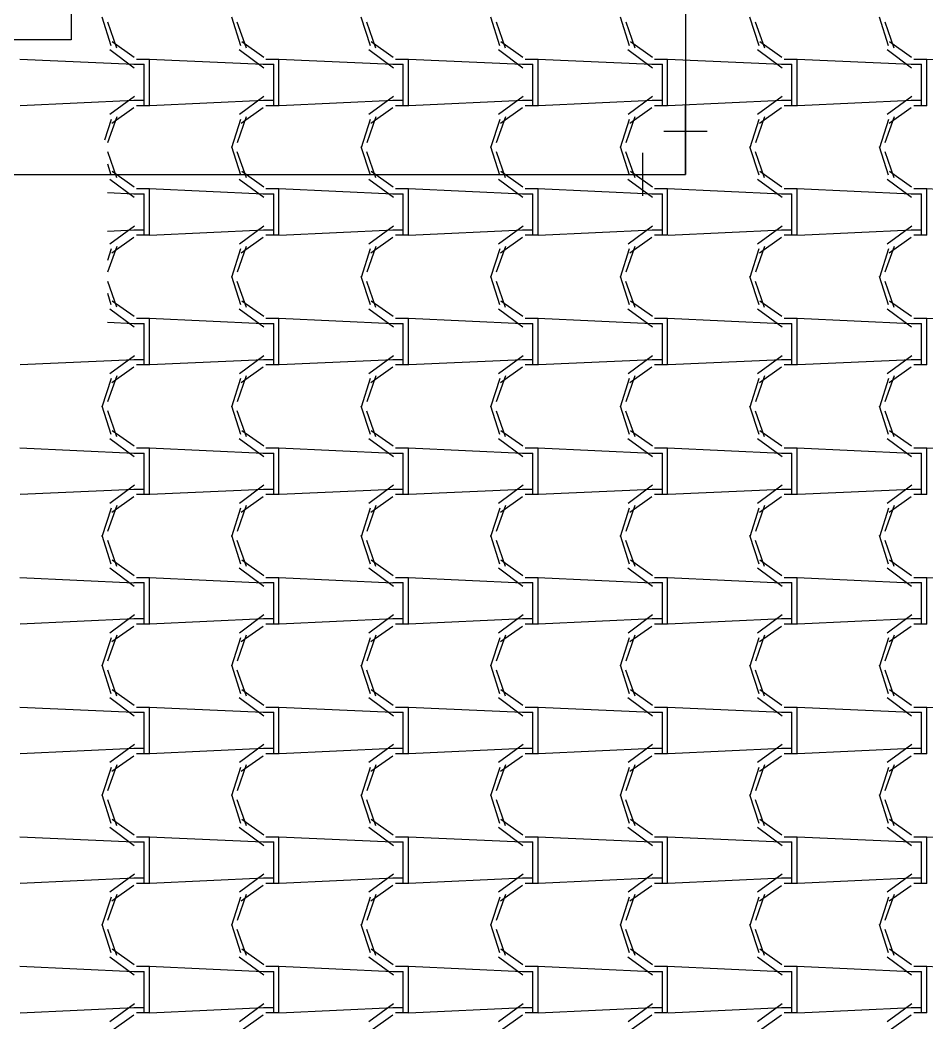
# Model space of a CAD drawing. Header units: millimetres. Extents: x -336 to -33, y -135 to 770.
# Drawn here: x -175.551 to -173.451, y 719.557 to 721.879 of the extents above; entities that cross this region are included whole.
import ezdxf

# ---------------------------------------------------------------- set-up
doc = ezdxf.new("R2010")
doc.units = ezdxf.units.MM
doc.header["$LTSCALE"] = 50
doc.header["$MEASUREMENT"] = 0
for name, color, linetype in [('-HIDRO', 8, 'CONTINUOUS'), ('AF', 5, 'CONTINUOUS'), ('CONEXOES', 3, 'CONTINUOUS')]:
    doc.layers.add(name, color=color, linetype=linetype)

msp = doc.modelspace()

# ---------------------------------------------------------------- linework, layer by layer
at = {"layer": '-HIDRO', "linetype": 'Continuous'}
for p, q in [((-175.3617, 721.8861), (-175.3407, 721.8201)), ((-175.3488, 721.8746), (-175.3278, 721.8146)), ((-175.0617, 721.8861), (-175.0407, 721.8201)), ((-175.0488, 721.8745), (-175.0278, 721.8145)), ((-174.7617, 721.8861), (-174.7407, 721.8201)), ((-174.7487, 721.8745), (-174.7277, 721.8145)), ((-174.4617, 721.8861), (-174.4407, 721.8201)), ((-174.4487, 721.8745), (-174.4277, 721.8145)), ((-174.1617, 721.8861), (-174.1407, 721.8201)), ((-174.1487, 721.8745), (-174.1277, 721.8145)), ((-173.8617, 721.8861), (-173.8407, 721.8201)), ((-173.8487, 721.8745), (-173.8277, 721.8145)), ((-173.5617, 721.8861), (-173.5407, 721.8201)), ((-173.5487, 721.8745), (-173.5277, 721.8145)), ((-175.3379, 721.829), (-175.2869, 721.793)), ((-175.0379, 721.829), (-174.9869, 721.793)), ((-174.7379, 721.829), (-174.6869, 721.793)), ((-174.4379, 721.829), (-174.3869, 721.793)), ((-174.1379, 721.829), (-174.0869, 721.793)), ((-173.8379, 721.829), (-173.7869, 721.793)), ((-173.5379, 721.829), (-173.4869, 721.793)), ((-175.3436, 721.8105), (-175.2866, 721.7685)), ((-175.0436, 721.8105), (-174.9866, 721.7685)), ((-174.7436, 721.8105), (-174.6866, 721.7685)), ((-174.4436, 721.8105), (-174.3866, 721.7685)), ((-174.1436, 721.8105), (-174.0866, 721.7685)), ((-173.8436, 721.8105), (-173.7866, 721.7685)), ((-173.5436, 721.8105), (-173.4866, 721.7685)), ((-175.2879, 721.7757), (-175.5519, 721.7877)), ((-175.2817, 721.7885), (-175.2517, 721.7885)), ((-174.9879, 721.7757), (-175.2519, 721.7877)), ((-175.2517, 721.6925), (-175.2517, 721.7885)), ((-174.9817, 721.7885), (-174.9517, 721.7885)), ((-174.6879, 721.7757), (-174.9519, 721.7877)), ((-174.9517, 721.6925), (-174.9517, 721.7885)), ((-174.6817, 721.7885), (-174.6517, 721.7885)), ((-174.3879, 721.7757), (-174.6519, 721.7877)), ((-174.6517, 721.6925), (-174.6517, 721.7885)), ((-174.3817, 721.7885), (-174.3517, 721.7885)), ((-174.0879, 721.7757), (-174.3519, 721.7877)), ((-174.3517, 721.6925), (-174.3517, 721.7885)), ((-174.0817, 721.7885), (-174.0517, 721.7885)), ((-173.7879, 721.7757), (-174.0519, 721.7877)), ((-174.0517, 721.6925), (-174.0517, 721.7885)), ((-173.7817, 721.7885), (-173.7517, 721.7885)), ((-173.4879, 721.7757), (-173.7519, 721.7877)), ((-173.7517, 721.6925), (-173.7517, 721.7885)), ((-173.4817, 721.7885), (-173.4517, 721.7885)), ((-173.1879, 721.7757), (-173.4519, 721.7877)), ((-173.4517, 721.6925), (-173.4517, 721.7885)), ((-175.2877, 721.7765), (-175.2637, 721.7765)), ((-175.2637, 721.6925), (-175.2637, 721.7765)), ((-174.9877, 721.7765), (-174.9637, 721.7765)), ((-174.9637, 721.6925), (-174.9637, 721.7765)), ((-174.6877, 721.7765), (-174.6637, 721.7765)), ((-174.6637, 721.6925), (-174.6637, 721.7765)), ((-174.3877, 721.7765), (-174.3637, 721.7765)), ((-174.3637, 721.6925), (-174.3637, 721.7765)), ((-174.0877, 721.7765), (-174.0637, 721.7765)), ((-174.0637, 721.6925), (-174.0637, 721.7765)), ((-173.7877, 721.7765), (-173.7637, 721.7765)), ((-173.7637, 721.6925), (-173.7637, 721.7765)), ((-173.4877, 721.7765), (-173.4637, 721.7765)), ((-173.4637, 721.6925), (-173.4637, 721.7765)), ((-175.2865, 721.6924), (-175.5505, 721.6804)), ((-175.2863, 721.7019), (-175.3433, 721.6599)), ((-175.2637, 721.6925), (-175.2877, 721.6925)), ((-175.2637, 721.6805), (-175.2637, 721.6925)), ((-175.2517, 721.6805), (-175.2517, 721.6925)), ((-174.9865, 721.6924), (-175.2505, 721.6804)), ((-174.9863, 721.7019), (-175.0433, 721.6599)), ((-174.9637, 721.6925), (-174.9877, 721.6925)), ((-174.9637, 721.6805), (-174.9637, 721.6925)), ((-174.9517, 721.6805), (-174.9517, 721.6925)), ((-174.6865, 721.6924), (-174.9505, 721.6804)), ((-174.6863, 721.7019), (-174.7433, 721.6599)), ((-174.6637, 721.6925), (-174.6877, 721.6925)), ((-174.6637, 721.6805), (-174.6637, 721.6925)), ((-174.6517, 721.6805), (-174.6517, 721.6925)), ((-174.3865, 721.6924), (-174.6505, 721.6804)), ((-174.3863, 721.7019), (-174.4433, 721.6599)), ((-174.3637, 721.6925), (-174.3877, 721.6925)), ((-174.3637, 721.6805), (-174.3637, 721.6925)), ((-174.3517, 721.6805), (-174.3517, 721.6925)), ((-174.0865, 721.6924), (-174.3505, 721.6804)), ((-174.0863, 721.7019), (-174.1433, 721.6599)), ((-174.0637, 721.6925), (-174.0877, 721.6925)), ((-174.0637, 721.6805), (-174.0637, 721.6925)), ((-174.0517, 721.6805), (-174.0517, 721.6925)), ((-173.7865, 721.6924), (-174.0505, 721.6804)), ((-173.7863, 721.7019), (-173.8433, 721.6599)), ((-173.7637, 721.6925), (-173.7877, 721.6925)), ((-173.7637, 721.6805), (-173.7637, 721.6925)), ((-173.7517, 721.6805), (-173.7517, 721.6925)), ((-173.4865, 721.6924), (-173.7505, 721.6804)), ((-173.4863, 721.7019), (-173.5433, 721.6599)), ((-173.4637, 721.6925), (-173.4877, 721.6925)), ((-173.4637, 721.6805), (-173.4637, 721.6925)), ((-173.4517, 721.6805), (-173.4517, 721.6925)), ((-175.2879, 721.6752), (-175.3389, 721.6392)), ((-175.2517, 721.6805), (-175.2817, 721.6805)), ((-174.9879, 721.6752), (-175.0389, 721.6392)), ((-174.9517, 721.6805), (-174.9817, 721.6805)), ((-174.6879, 721.6752), (-174.7389, 721.6392)), ((-174.6517, 721.6805), (-174.6817, 721.6805)), ((-174.3879, 721.6752), (-174.4389, 721.6392)), ((-174.3517, 721.6805), (-174.3817, 721.6805)), ((-174.0879, 721.6752), (-174.1389, 721.6392)), ((-174.0517, 721.6805), (-174.0817, 721.6805)), ((-173.7879, 721.6752), (-173.8389, 721.6392)), ((-173.7517, 721.6805), (-173.7817, 721.6805)), ((-173.4879, 721.6752), (-173.5389, 721.6392)), ((-173.4517, 721.6805), (-173.4817, 721.6805)), ((-175.3405, 721.6489), (-175.3559, 721.6004)), ((-175.3274, 721.6549), (-175.3484, 721.5949)), ((-175.0405, 721.6489), (-175.0615, 721.5829)), ((-175.0274, 721.6549), (-175.0484, 721.5949)), ((-174.7404, 721.6489), (-174.7614, 721.5829)), ((-174.7274, 721.6549), (-174.7484, 721.5949)), ((-174.4404, 721.6489), (-174.4614, 721.5829)), ((-174.4274, 721.6549), (-174.4484, 721.5949)), ((-174.1404, 721.6489), (-174.1614, 721.5829)), ((-174.1274, 721.6549), (-174.1484, 721.5949)), ((-173.8404, 721.6489), (-173.8614, 721.5829)), ((-173.8274, 721.6549), (-173.8484, 721.5949)), ((-173.5404, 721.6489), (-173.5614, 721.5829)), ((-173.5274, 721.6549), (-173.5484, 721.5949)), ((-175.3488, 721.5746), (-175.3278, 721.5146)), ((-175.0617, 721.5861), (-175.0407, 721.5201)), ((-175.0488, 721.5745), (-175.0278, 721.5145)), ((-174.7617, 721.5861), (-174.7407, 721.5201)), ((-174.7488, 721.5745), (-174.7278, 721.5145)), ((-174.4617, 721.5861), (-174.4407, 721.5201)), ((-174.4488, 721.5745), (-174.4278, 721.5145)), ((-174.1617, 721.5861), (-174.1407, 721.5201)), ((-174.1488, 721.5745), (-174.1278, 721.5145)), ((-173.8617, 721.5861), (-173.8407, 721.5201)), ((-173.8488, 721.5745), (-173.8278, 721.5145)), ((-173.5617, 721.5861), (-173.5407, 721.5201)), ((-173.5487, 721.5745), (-173.5277, 721.5145)), ((-175.349, 721.5463), (-175.3407, 721.5201)), ((-175.3379, 721.529), (-175.2869, 721.493)), ((-175.0379, 721.529), (-174.9869, 721.493)), ((-174.7379, 721.529), (-174.6869, 721.493)), ((-174.4379, 721.529), (-174.3869, 721.493)), ((-174.1379, 721.529), (-174.0869, 721.493)), ((-173.8379, 721.529), (-173.7869, 721.493)), ((-173.5379, 721.529), (-173.4869, 721.493)), ((-175.3436, 721.5105), (-175.2866, 721.4685)), ((-175.0436, 721.5105), (-174.9866, 721.4685)), ((-174.7436, 721.5105), (-174.6866, 721.4685)), ((-174.4436, 721.5105), (-174.3866, 721.4685)), ((-174.1436, 721.5105), (-174.0866, 721.4685)), ((-173.8436, 721.5105), (-173.7866, 721.4685)), ((-173.5436, 721.5105), (-173.4866, 721.4685)), ((-175.2817, 721.4885), (-175.2517, 721.4885)), ((-174.988, 721.4757), (-175.252, 721.4877)), ((-175.2517, 721.3925), (-175.2517, 721.4885)), ((-174.9817, 721.4885), (-174.9517, 721.4885)), ((-174.688, 721.4757), (-174.952, 721.4877)), ((-174.9517, 721.3925), (-174.9517, 721.4885)), ((-174.6817, 721.4885), (-174.6517, 721.4885)), ((-174.388, 721.4757), (-174.652, 721.4877)), ((-174.6517, 721.3925), (-174.6517, 721.4885)), ((-174.3817, 721.4885), (-174.3517, 721.4885)), ((-174.088, 721.4757), (-174.352, 721.4877)), ((-174.3517, 721.3925), (-174.3517, 721.4885)), ((-174.0817, 721.4885), (-174.0517, 721.4885)), ((-173.788, 721.4757), (-174.052, 721.4877)), ((-174.0517, 721.3925), (-174.0517, 721.4885)), ((-173.7817, 721.4885), (-173.7517, 721.4885)), ((-173.488, 721.4757), (-173.752, 721.4877)), ((-173.7517, 721.3925), (-173.7517, 721.4885)), ((-173.4817, 721.4885), (-173.4517, 721.4885)), ((-173.188, 721.4757), (-173.452, 721.4877)), ((-173.4517, 721.3925), (-173.4517, 721.4885)), ((-175.288, 721.4757), (-175.349, 721.4785)), ((-175.2877, 721.4765), (-175.2637, 721.4765)), ((-175.2637, 721.3925), (-175.2637, 721.4765)), ((-174.9877, 721.4765), (-174.9637, 721.4765)), ((-174.9637, 721.3925), (-174.9637, 721.4765)), ((-174.6877, 721.4765), (-174.6637, 721.4765)), ((-174.6637, 721.3925), (-174.6637, 721.4765)), ((-174.3877, 721.4765), (-174.3637, 721.4765)), ((-174.3637, 721.3925), (-174.3637, 721.4765)), ((-174.0877, 721.4765), (-174.0637, 721.4765)), ((-174.0637, 721.3925), (-174.0637, 721.4765)), ((-173.7877, 721.4765), (-173.7637, 721.4765)), ((-173.7637, 721.3925), (-173.7637, 721.4765)), ((-173.4877, 721.4765), (-173.4637, 721.4765)), ((-173.4637, 721.3925), (-173.4637, 721.4765)), ((-175.2865, 721.3924), (-175.349, 721.3896)), ((-175.2863, 721.4019), (-175.3433, 721.3599)), ((-175.2637, 721.3925), (-175.2877, 721.3925)), ((-175.2637, 721.3805), (-175.2637, 721.3925)), ((-175.2517, 721.3805), (-175.2517, 721.3925)), ((-174.9865, 721.3924), (-175.2505, 721.3804)), ((-174.9863, 721.4019), (-175.0433, 721.3599)), ((-174.9637, 721.3925), (-174.9877, 721.3925)), ((-174.9637, 721.3805), (-174.9637, 721.3925)), ((-174.9517, 721.3805), (-174.9517, 721.3925)), ((-174.6865, 721.3924), (-174.9505, 721.3804)), ((-174.6863, 721.4019), (-174.7433, 721.3599)), ((-174.6637, 721.3925), (-174.6877, 721.3925)), ((-174.6637, 721.3805), (-174.6637, 721.3925)), ((-174.6517, 721.3805), (-174.6517, 721.3925)), ((-174.3865, 721.3924), (-174.6505, 721.3804)), ((-174.3863, 721.4019), (-174.4433, 721.3599)), ((-174.3637, 721.3925), (-174.3877, 721.3925)), ((-174.3637, 721.3805), (-174.3637, 721.3925)), ((-174.3517, 721.3805), (-174.3517, 721.3925)), ((-174.0865, 721.3924), (-174.3505, 721.3804)), ((-174.0863, 721.4019), (-174.1433, 721.3599)), ((-174.0637, 721.3925), (-174.0877, 721.3925)), ((-174.0637, 721.3805), (-174.0637, 721.3925)), ((-174.0517, 721.3805), (-174.0517, 721.3925)), ((-173.7865, 721.3924), (-174.0505, 721.3804)), ((-173.7863, 721.4019), (-173.8433, 721.3599)), ((-173.7637, 721.3925), (-173.7877, 721.3925)), ((-173.7637, 721.3805), (-173.7637, 721.3925)), ((-173.7517, 721.3805), (-173.7517, 721.3925)), ((-173.4865, 721.3924), (-173.7505, 721.3804)), ((-173.4863, 721.4019), (-173.5433, 721.3599)), ((-173.4637, 721.3925), (-173.4877, 721.3925)), ((-173.4637, 721.3805), (-173.4637, 721.3925)), ((-173.4517, 721.3805), (-173.4517, 721.3925)), ((-175.2879, 721.3752), (-175.3389, 721.3392)), ((-175.2517, 721.3805), (-175.2817, 721.3805)), ((-174.9879, 721.3752), (-175.0389, 721.3392)), ((-174.9517, 721.3805), (-174.9817, 721.3805)), ((-174.6879, 721.3752), (-174.7389, 721.3392)), ((-174.6517, 721.3805), (-174.6817, 721.3805)), ((-174.3879, 721.3752), (-174.4389, 721.3392)), ((-174.3517, 721.3805), (-174.3817, 721.3805)), ((-174.0879, 721.3752), (-174.1389, 721.3392)), ((-174.0517, 721.3805), (-174.0817, 721.3805)), ((-173.7879, 721.3752), (-173.8389, 721.3392)), ((-173.7517, 721.3805), (-173.7817, 721.3805)), ((-173.4879, 721.3752), (-173.5389, 721.3392)), ((-173.4517, 721.3805), (-173.4817, 721.3805)), ((-175.3405, 721.3489), (-175.349, 721.322)), ((-175.3274, 721.3549), (-175.3484, 721.2949)), ((-175.0405, 721.3489), (-175.0615, 721.2829)), ((-175.0274, 721.3549), (-175.0484, 721.2949)), ((-174.7404, 721.3489), (-174.7614, 721.2829)), ((-174.7274, 721.3549), (-174.7484, 721.2949)), ((-174.4404, 721.3489), (-174.4614, 721.2829)), ((-174.4274, 721.3549), (-174.4484, 721.2949)), ((-174.1404, 721.3489), (-174.1614, 721.2829)), ((-174.1274, 721.3549), (-174.1484, 721.2949)), ((-173.8404, 721.3489), (-173.8614, 721.2829)), ((-173.8274, 721.3549), (-173.8484, 721.2949)), ((-173.5404, 721.3489), (-173.5614, 721.2829)), ((-173.5274, 721.3549), (-173.5484, 721.2949)), ((-175.3488, 721.2746), (-175.3278, 721.2146)), ((-175.0617, 721.2861), (-175.0407, 721.2201)), ((-175.0488, 721.2745), (-175.0278, 721.2145)), ((-174.7617, 721.2861), (-174.7407, 721.2201)), ((-174.7488, 721.2745), (-174.7278, 721.2145)), ((-174.4617, 721.2861), (-174.4407, 721.2201)), ((-174.4488, 721.2745), (-174.4278, 721.2145)), ((-174.1617, 721.2861), (-174.1407, 721.2201)), ((-174.1488, 721.2745), (-174.1278, 721.2145)), ((-173.8617, 721.2861), (-173.8407, 721.2201)), ((-173.8488, 721.2745), (-173.8278, 721.2145)), ((-173.5617, 721.2861), (-173.5407, 721.2201)), ((-173.5487, 721.2745), (-173.5277, 721.2145)), ((-175.349, 721.2463), (-175.3407, 721.2201)), ((-175.3379, 721.229), (-175.2869, 721.193)), ((-175.0379, 721.229), (-174.9869, 721.193)), ((-174.7379, 721.229), (-174.6869, 721.193)), ((-174.4379, 721.229), (-174.3869, 721.193)), ((-174.1379, 721.229), (-174.0869, 721.193)), ((-173.8379, 721.229), (-173.7869, 721.193)), ((-173.5379, 721.229), (-173.4869, 721.193)), ((-175.3436, 721.2105), (-175.2866, 721.1685)), ((-175.0436, 721.2105), (-174.9866, 721.1685)), ((-174.7436, 721.2105), (-174.6866, 721.1685)), ((-174.4436, 721.2105), (-174.3866, 721.1685)), ((-174.1436, 721.2105), (-174.0866, 721.1685)), ((-173.8436, 721.2105), (-173.7866, 721.1685)), ((-173.5436, 721.2105), (-173.4866, 721.1685)), ((-175.288, 721.1757), (-175.349, 721.1785)), ((-175.2817, 721.1885), (-175.2517, 721.1885)), ((-174.988, 721.1757), (-175.252, 721.1877)), ((-175.2517, 721.0925), (-175.2517, 721.1885)), ((-174.9817, 721.1885), (-174.9517, 721.1885)), ((-174.688, 721.1757), (-174.952, 721.1877)), ((-174.9517, 721.0925), (-174.9517, 721.1885)), ((-174.6817, 721.1885), (-174.6517, 721.1885)), ((-174.388, 721.1757), (-174.652, 721.1877)), ((-174.6517, 721.0925), (-174.6517, 721.1885)), ((-174.3817, 721.1885), (-174.3517, 721.1885)), ((-174.088, 721.1757), (-174.352, 721.1877)), ((-174.3517, 721.0925), (-174.3517, 721.1885)), ((-174.0817, 721.1885), (-174.0517, 721.1885)), ((-173.788, 721.1757), (-174.052, 721.1877)), ((-174.0517, 721.0925), (-174.0517, 721.1885)), ((-173.7817, 721.1885), (-173.7517, 721.1885)), ((-173.488, 721.1757), (-173.752, 721.1877)), ((-173.7517, 721.0925), (-173.7517, 721.1885)), ((-173.4817, 721.1885), (-173.4517, 721.1885)), ((-173.188, 721.1757), (-173.452, 721.1877)), ((-173.4517, 721.0925), (-173.4517, 721.1885)), ((-175.2877, 721.1765), (-175.2637, 721.1765)), ((-175.2637, 721.0925), (-175.2637, 721.1765)), ((-174.9877, 721.1765), (-174.9637, 721.1765)), ((-174.9637, 721.0925), (-174.9637, 721.1765)), ((-174.6877, 721.1765), (-174.6637, 721.1765)), ((-174.6637, 721.0925), (-174.6637, 721.1765)), ((-174.3877, 721.1765), (-174.3637, 721.1765)), ((-174.3637, 721.0925), (-174.3637, 721.1765)), ((-174.0877, 721.1765), (-174.0637, 721.1765)), ((-174.0637, 721.0925), (-174.0637, 721.1765)), ((-173.7877, 721.1765), (-173.7637, 721.1765)), ((-173.7637, 721.0925), (-173.7637, 721.1765)), ((-173.4877, 721.1765), (-173.4637, 721.1765)), ((-173.4637, 721.0925), (-173.4637, 721.1765)), ((-175.2865, 721.0924), (-175.5505, 721.0804)), ((-175.2863, 721.1019), (-175.3433, 721.0599)), ((-175.2637, 721.0925), (-175.2877, 721.0925)), ((-175.2637, 721.0805), (-175.2637, 721.0925)), ((-175.2517, 721.0805), (-175.2517, 721.0925)), ((-174.9865, 721.0924), (-175.2505, 721.0804)), ((-174.9863, 721.1019), (-175.0433, 721.0599)), ((-174.9637, 721.0925), (-174.9877, 721.0925)), ((-174.9637, 721.0805), (-174.9637, 721.0925)), ((-174.9517, 721.0805), (-174.9517, 721.0925)), ((-174.6865, 721.0924), (-174.9505, 721.0804)), ((-174.6863, 721.1019), (-174.7433, 721.0599)), ((-174.6637, 721.0925), (-174.6877, 721.0925)), ((-174.6637, 721.0805), (-174.6637, 721.0925)), ((-174.6517, 721.0805), (-174.6517, 721.0925)), ((-174.3865, 721.0924), (-174.6505, 721.0804)), ((-174.3863, 721.1019), (-174.4433, 721.0599)), ((-174.3637, 721.0925), (-174.3877, 721.0925)), ((-174.3637, 721.0805), (-174.3637, 721.0925)), ((-174.3517, 721.0805), (-174.3517, 721.0925)), ((-174.0865, 721.0924), (-174.3505, 721.0804)), ((-174.0863, 721.1019), (-174.1433, 721.0599)), ((-174.0637, 721.0925), (-174.0877, 721.0925)), ((-174.0637, 721.0805), (-174.0637, 721.0925)), ((-174.0517, 721.0805), (-174.0517, 721.0925)), ((-173.7865, 721.0924), (-174.0505, 721.0804)), ((-173.7863, 721.1019), (-173.8433, 721.0599)), ((-173.7637, 721.0925), (-173.7877, 721.0925)), ((-173.7637, 721.0805), (-173.7637, 721.0925)), ((-173.7517, 721.0805), (-173.7517, 721.0925)), ((-173.4865, 721.0924), (-173.7505, 721.0804)), ((-173.4863, 721.1019), (-173.5433, 721.0599)), ((-173.4637, 721.0925), (-173.4877, 721.0925)), ((-173.4637, 721.0805), (-173.4637, 721.0925)), ((-173.4517, 721.0805), (-173.4517, 721.0925)), ((-175.2879, 721.0752), (-175.3389, 721.0392)), ((-175.2517, 721.0805), (-175.2817, 721.0805)), ((-174.9879, 721.0752), (-175.0389, 721.0392)), ((-174.9517, 721.0805), (-174.9817, 721.0805)), ((-174.6879, 721.0752), (-174.7389, 721.0392)), ((-174.6517, 721.0805), (-174.6817, 721.0805)), ((-174.3879, 721.0752), (-174.4389, 721.0392)), ((-174.3517, 721.0805), (-174.3817, 721.0805)), ((-174.0879, 721.0752), (-174.1389, 721.0392)), ((-174.0517, 721.0805), (-174.0817, 721.0805)), ((-173.7879, 721.0752), (-173.8389, 721.0392)), ((-173.7517, 721.0805), (-173.7817, 721.0805)), ((-173.4879, 721.0752), (-173.5389, 721.0392)), ((-173.4517, 721.0805), (-173.4817, 721.0805)), ((-175.3405, 721.0489), (-175.3615, 720.9829)), ((-175.3274, 721.0549), (-175.3484, 720.9949)), ((-175.0405, 721.0489), (-175.0615, 720.9829)), ((-175.0274, 721.0549), (-175.0484, 720.9949)), ((-174.7404, 721.0489), (-174.7614, 720.9829)), ((-174.7274, 721.0549), (-174.7484, 720.9949)), ((-174.4404, 721.0489), (-174.4614, 720.9829)), ((-174.4274, 721.0549), (-174.4484, 720.9949)), ((-174.1404, 721.0489), (-174.1614, 720.9829)), ((-174.1274, 721.0549), (-174.1484, 720.9949)), ((-173.8404, 721.0489), (-173.8614, 720.9829)), ((-173.8274, 721.0549), (-173.8484, 720.9949)), ((-173.5404, 721.0489), (-173.5614, 720.9829)), ((-173.5274, 721.0549), (-173.5484, 720.9949)), ((-175.3617, 720.9861), (-175.3407, 720.9201)), ((-175.3488, 720.9746), (-175.3278, 720.9146)), ((-175.0617, 720.9861), (-175.0407, 720.9201)), ((-175.0488, 720.9746), (-175.0278, 720.9146)), ((-174.7617, 720.9861), (-174.7407, 720.9201)), ((-174.7488, 720.9745), (-174.7278, 720.9145)), ((-174.4617, 720.9861), (-174.4407, 720.9201)), ((-174.4488, 720.9745), (-174.4278, 720.9145)), ((-174.1617, 720.9861), (-174.1407, 720.9201)), ((-174.1488, 720.9745), (-174.1278, 720.9145)), ((-173.8617, 720.9861), (-173.8407, 720.9201)), ((-173.8488, 720.9745), (-173.8278, 720.9145)), ((-173.5617, 720.9861), (-173.5407, 720.9201)), ((-173.5487, 720.9745), (-173.5277, 720.9145)), ((-175.3379, 720.929), (-175.2869, 720.893)), ((-175.0379, 720.929), (-174.9869, 720.893)), ((-174.7379, 720.929), (-174.6869, 720.893)), ((-174.4379, 720.929), (-174.3869, 720.893)), ((-174.1379, 720.929), (-174.0869, 720.893)), ((-173.8379, 720.929), (-173.7869, 720.893)), ((-173.5379, 720.929), (-173.4869, 720.893)), ((-175.3436, 720.9105), (-175.2866, 720.8685)), ((-175.0436, 720.9105), (-174.9866, 720.8685)), ((-174.7436, 720.9105), (-174.6866, 720.8685)), ((-174.4436, 720.9105), (-174.3866, 720.8685)), ((-174.1436, 720.9105), (-174.0866, 720.8685)), ((-173.8436, 720.9105), (-173.7866, 720.8685)), ((-173.5436, 720.9105), (-173.4866, 720.8685)), ((-175.288, 720.8757), (-175.552, 720.8877)), ((-175.2877, 720.8765), (-175.2637, 720.8765)), ((-175.2817, 720.8885), (-175.2517, 720.8885)), ((-175.2637, 720.7925), (-175.2637, 720.8765)), ((-174.988, 720.8757), (-175.252, 720.8877)), ((-175.2517, 720.7925), (-175.2517, 720.8885)), ((-174.9877, 720.8765), (-174.9637, 720.8765)), ((-174.9817, 720.8885), (-174.9517, 720.8885)), ((-174.9637, 720.7925), (-174.9637, 720.8765)), ((-174.688, 720.8757), (-174.952, 720.8877)), ((-174.9517, 720.7925), (-174.9517, 720.8885)), ((-174.6877, 720.8765), (-174.6637, 720.8765)), ((-174.6817, 720.8885), (-174.6517, 720.8885)), ((-174.6637, 720.7925), (-174.6637, 720.8765)), ((-174.388, 720.8757), (-174.652, 720.8877)), ((-174.6517, 720.7925), (-174.6517, 720.8885)), ((-174.3877, 720.8765), (-174.3637, 720.8765)), ((-174.3817, 720.8885), (-174.3517, 720.8885)), ((-174.3637, 720.7925), (-174.3637, 720.8765)), ((-174.088, 720.8757), (-174.352, 720.8877)), ((-174.3517, 720.7925), (-174.3517, 720.8885)), ((-174.0877, 720.8765), (-174.0637, 720.8765)), ((-174.0817, 720.8885), (-174.0517, 720.8885)), ((-174.0637, 720.7925), (-174.0637, 720.8765)), ((-173.788, 720.8757), (-174.052, 720.8877)), ((-174.0517, 720.7925), (-174.0517, 720.8885)), ((-173.7877, 720.8765), (-173.7637, 720.8765)), ((-173.7817, 720.8885), (-173.7517, 720.8885)), ((-173.7637, 720.7925), (-173.7637, 720.8765)), ((-173.488, 720.8757), (-173.752, 720.8877)), ((-173.7517, 720.7925), (-173.7517, 720.8885)), ((-173.4877, 720.8765), (-173.4637, 720.8765)), ((-173.4817, 720.8885), (-173.4517, 720.8885)), ((-173.4637, 720.7925), (-173.4637, 720.8765)), ((-173.188, 720.8757), (-173.452, 720.8877)), ((-173.4517, 720.7925), (-173.4517, 720.8885)), ((-175.2865, 720.7924), (-175.5505, 720.7804)), ((-175.2863, 720.8019), (-175.3433, 720.7599)), ((-175.2637, 720.7925), (-175.2877, 720.7925)), ((-175.2637, 720.7805), (-175.2637, 720.7925)), ((-175.2517, 720.7805), (-175.2517, 720.7925)), ((-174.9865, 720.7924), (-175.2505, 720.7804)), ((-174.9863, 720.8019), (-175.0433, 720.7599)), ((-174.9637, 720.7925), (-174.9877, 720.7925)), ((-174.9637, 720.7805), (-174.9637, 720.7925)), ((-174.9517, 720.7805), (-174.9517, 720.7925)), ((-174.6865, 720.7924), (-174.9505, 720.7804)), ((-174.6863, 720.8019), (-174.7433, 720.7599)), ((-174.6637, 720.7925), (-174.6877, 720.7925)), ((-174.6637, 720.7805), (-174.6637, 720.7925)), ((-174.6517, 720.7805), (-174.6517, 720.7925)), ((-174.3865, 720.7924), (-174.6505, 720.7804)), ((-174.3863, 720.8019), (-174.4433, 720.7599)), ((-174.3637, 720.7925), (-174.3877, 720.7925)), ((-174.3637, 720.7805), (-174.3637, 720.7925)), ((-174.3517, 720.7805), (-174.3517, 720.7925)), ((-174.0865, 720.7924), (-174.3505, 720.7804)), ((-174.0863, 720.8019), (-174.1433, 720.7599)), ((-174.0637, 720.7925), (-174.0877, 720.7925)), ((-174.0637, 720.7805), (-174.0637, 720.7925)), ((-174.0517, 720.7805), (-174.0517, 720.7925)), ((-173.7865, 720.7924), (-174.0505, 720.7804)), ((-173.7863, 720.8019), (-173.8433, 720.7599)), ((-173.7637, 720.7925), (-173.7877, 720.7925)), ((-173.7637, 720.7805), (-173.7637, 720.7925)), ((-173.7517, 720.7805), (-173.7517, 720.7925)), ((-173.4865, 720.7924), (-173.7505, 720.7804)), ((-173.4863, 720.8019), (-173.5433, 720.7599)), ((-173.4637, 720.7925), (-173.4877, 720.7925)), ((-173.4637, 720.7805), (-173.4637, 720.7925)), ((-173.4517, 720.7805), (-173.4517, 720.7925)), ((-175.2879, 720.7752), (-175.3389, 720.7392)), ((-175.2517, 720.7805), (-175.2817, 720.7805)), ((-174.9879, 720.7752), (-175.0389, 720.7392)), ((-174.9517, 720.7805), (-174.9817, 720.7805)), ((-174.6879, 720.7752), (-174.7389, 720.7392)), ((-174.6517, 720.7805), (-174.6817, 720.7805)), ((-174.3879, 720.7752), (-174.4389, 720.7392)), ((-174.3517, 720.7805), (-174.3817, 720.7805)), ((-174.0879, 720.7752), (-174.1389, 720.7392)), ((-174.0517, 720.7805), (-174.0817, 720.7805)), ((-173.7879, 720.7752), (-173.8389, 720.7392)), ((-173.7517, 720.7805), (-173.7817, 720.7805)), ((-173.4879, 720.7752), (-173.5389, 720.7392)), ((-173.4517, 720.7805), (-173.4817, 720.7805)), ((-175.3405, 720.7489), (-175.3615, 720.6829)), ((-175.3274, 720.7549), (-175.3484, 720.6949)), ((-175.0405, 720.7489), (-175.0615, 720.6829)), ((-175.0274, 720.7549), (-175.0484, 720.6949)), ((-174.7404, 720.7489), (-174.7614, 720.6829)), ((-174.7274, 720.7549), (-174.7484, 720.6949)), ((-174.4404, 720.7489), (-174.4614, 720.6829)), ((-174.4274, 720.7549), (-174.4484, 720.6949)), ((-174.1404, 720.7489), (-174.1614, 720.6829)), ((-174.1274, 720.7549), (-174.1484, 720.6949)), ((-173.8404, 720.7489), (-173.8614, 720.6829)), ((-173.8274, 720.7549), (-173.8484, 720.6949)), ((-173.5404, 720.7489), (-173.5614, 720.6829)), ((-173.5274, 720.7549), (-173.5484, 720.6949)), ((-175.3617, 720.6861), (-175.3407, 720.6201)), ((-175.3488, 720.6746), (-175.3278, 720.6146)), ((-175.0617, 720.6861), (-175.0407, 720.6201)), ((-175.0488, 720.6746), (-175.0278, 720.6146)), ((-174.7617, 720.6861), (-174.7407, 720.6201)), ((-174.7488, 720.6745), (-174.7278, 720.6145)), ((-174.4617, 720.6861), (-174.4407, 720.6201)), ((-174.4488, 720.6745), (-174.4278, 720.6145)), ((-174.1617, 720.6861), (-174.1407, 720.6201)), ((-174.1488, 720.6745), (-174.1278, 720.6145)), ((-173.8617, 720.6861), (-173.8407, 720.6201)), ((-173.8488, 720.6745), (-173.8278, 720.6145)), ((-173.5617, 720.6861), (-173.5407, 720.6201)), ((-173.5487, 720.6745), (-173.5277, 720.6145)), ((-175.3379, 720.629), (-175.2869, 720.593)), ((-175.0379, 720.629), (-174.9869, 720.593)), ((-174.7379, 720.629), (-174.6869, 720.593)), ((-174.4379, 720.629), (-174.3869, 720.593)), ((-174.1379, 720.629), (-174.0869, 720.593)), ((-173.8379, 720.629), (-173.7869, 720.593)), ((-173.5379, 720.629), (-173.4869, 720.593)), ((-175.3436, 720.6105), (-175.2866, 720.5685)), ((-175.0436, 720.6105), (-174.9866, 720.5685)), ((-174.7436, 720.6105), (-174.6866, 720.5685)), ((-174.4436, 720.6105), (-174.3866, 720.5685)), ((-174.1436, 720.6105), (-174.0866, 720.5685)), ((-173.8436, 720.6105), (-173.7866, 720.5685)), ((-173.5436, 720.6105), (-173.4866, 720.5685)), ((-175.288, 720.5757), (-175.552, 720.5877)), ((-175.2877, 720.5765), (-175.2637, 720.5765)), ((-175.2817, 720.5885), (-175.2517, 720.5885)), ((-175.2637, 720.4925), (-175.2637, 720.5765)), ((-174.988, 720.5757), (-175.252, 720.5877)), ((-175.2517, 720.4925), (-175.2517, 720.5885)), ((-174.9877, 720.5765), (-174.9637, 720.5765)), ((-174.9817, 720.5885), (-174.9517, 720.5885)), ((-174.9637, 720.4925), (-174.9637, 720.5765)), ((-174.688, 720.5757), (-174.952, 720.5877)), ((-174.9517, 720.4925), (-174.9517, 720.5885)), ((-174.6877, 720.5765), (-174.6637, 720.5765)), ((-174.6817, 720.5885), (-174.6517, 720.5885)), ((-174.6637, 720.4925), (-174.6637, 720.5765)), ((-174.388, 720.5757), (-174.652, 720.5877)), ((-174.6517, 720.4925), (-174.6517, 720.5885)), ((-174.3877, 720.5765), (-174.3637, 720.5765)), ((-174.3817, 720.5885), (-174.3517, 720.5885)), ((-174.3637, 720.4925), (-174.3637, 720.5765)), ((-174.088, 720.5757), (-174.352, 720.5877)), ((-174.3517, 720.4925), (-174.3517, 720.5885)), ((-174.0877, 720.5765), (-174.0637, 720.5765)), ((-174.0817, 720.5885), (-174.0517, 720.5885)), ((-174.0637, 720.4925), (-174.0637, 720.5765)), ((-173.788, 720.5757), (-174.052, 720.5877)), ((-174.0517, 720.4925), (-174.0517, 720.5885)), ((-173.7877, 720.5765), (-173.7637, 720.5765)), ((-173.7817, 720.5885), (-173.7517, 720.5885)), ((-173.7637, 720.4925), (-173.7637, 720.5765)), ((-173.488, 720.5757), (-173.752, 720.5877)), ((-173.7517, 720.4925), (-173.7517, 720.5885)), ((-173.4877, 720.5765), (-173.4637, 720.5765)), ((-173.4817, 720.5885), (-173.4517, 720.5885)), ((-173.4637, 720.4925), (-173.4637, 720.5765)), ((-173.188, 720.5757), (-173.452, 720.5877)), ((-173.4517, 720.4925), (-173.4517, 720.5885)), ((-175.2865, 720.4924), (-175.5505, 720.4804)), ((-175.2863, 720.5019), (-175.3433, 720.4599)), ((-175.2637, 720.4925), (-175.2877, 720.4925)), ((-175.2637, 720.4805), (-175.2637, 720.4925)), ((-175.2517, 720.4805), (-175.2517, 720.4925)), ((-174.9865, 720.4924), (-175.2505, 720.4804)), ((-174.9863, 720.5019), (-175.0433, 720.4599)), ((-174.9637, 720.4925), (-174.9877, 720.4925)), ((-174.9637, 720.4805), (-174.9637, 720.4925)), ((-174.9517, 720.4805), (-174.9517, 720.4925)), ((-174.6865, 720.4924), (-174.9505, 720.4804)), ((-174.6863, 720.5019), (-174.7433, 720.4599)), ((-174.6637, 720.4925), (-174.6877, 720.4925)), ((-174.6637, 720.4805), (-174.6637, 720.4925)), ((-174.6517, 720.4805), (-174.6517, 720.4925)), ((-174.3865, 720.4924), (-174.6505, 720.4804)), ((-174.3863, 720.5019), (-174.4433, 720.4599)), ((-174.3637, 720.4925), (-174.3877, 720.4925)), ((-174.3637, 720.4805), (-174.3637, 720.4925)), ((-174.3517, 720.4805), (-174.3517, 720.4925)), ((-174.0865, 720.4924), (-174.3505, 720.4804)), ((-174.0863, 720.5019), (-174.1433, 720.4599)), ((-174.0637, 720.4925), (-174.0877, 720.4925)), ((-174.0637, 720.4805), (-174.0637, 720.4925)), ((-174.0517, 720.4805), (-174.0517, 720.4925)), ((-173.7865, 720.4924), (-174.0505, 720.4804)), ((-173.7863, 720.5019), (-173.8433, 720.4599)), ((-173.7637, 720.4925), (-173.7877, 720.4925)), ((-173.7637, 720.4805), (-173.7637, 720.4925)), ((-173.7517, 720.4805), (-173.7517, 720.4925)), ((-173.4865, 720.4924), (-173.7505, 720.4804)), ((-173.4863, 720.5019), (-173.5433, 720.4599)), ((-173.4637, 720.4925), (-173.4877, 720.4925)), ((-173.4637, 720.4805), (-173.4637, 720.4925)), ((-173.4517, 720.4805), (-173.4517, 720.4925)), ((-175.2879, 720.4752), (-175.3389, 720.4392)), ((-175.2517, 720.4805), (-175.2817, 720.4805)), ((-174.9879, 720.4752), (-175.0389, 720.4392)), ((-174.9517, 720.4805), (-174.9817, 720.4805)), ((-174.6879, 720.4752), (-174.7389, 720.4392)), ((-174.6517, 720.4805), (-174.6817, 720.4805)), ((-174.3879, 720.4752), (-174.4389, 720.4392)), ((-174.3517, 720.4805), (-174.3817, 720.4805)), ((-174.0879, 720.4752), (-174.1389, 720.4392)), ((-174.0517, 720.4805), (-174.0817, 720.4805)), ((-173.7879, 720.4752), (-173.8389, 720.4392)), ((-173.7517, 720.4805), (-173.7817, 720.4805)), ((-173.4879, 720.4752), (-173.5389, 720.4392)), ((-173.4517, 720.4805), (-173.4817, 720.4805)), ((-175.3405, 720.4489), (-175.3615, 720.3829)), ((-175.3274, 720.4549), (-175.3484, 720.3949)), ((-175.0405, 720.4489), (-175.0615, 720.3829)), ((-175.0274, 720.4549), (-175.0484, 720.3949)), ((-174.7404, 720.4489), (-174.7614, 720.3829)), ((-174.7274, 720.4549), (-174.7484, 720.3949)), ((-174.4404, 720.4489), (-174.4614, 720.3829)), ((-174.4274, 720.4549), (-174.4484, 720.3949)), ((-174.1404, 720.4489), (-174.1614, 720.3829)), ((-174.1274, 720.4549), (-174.1484, 720.3949)), ((-173.8404, 720.4489), (-173.8614, 720.3829)), ((-173.8274, 720.4549), (-173.8484, 720.3949)), ((-173.5404, 720.4489), (-173.5614, 720.3829)), ((-173.5274, 720.4549), (-173.5484, 720.3949)), ((-175.3617, 720.3861), (-175.3407, 720.3201)), ((-175.3488, 720.3746), (-175.3278, 720.3146)), ((-175.0617, 720.3861), (-175.0407, 720.3201)), ((-175.0488, 720.3746), (-175.0278, 720.3146)), ((-174.7617, 720.3861), (-174.7407, 720.3201)), ((-174.7488, 720.3745), (-174.7278, 720.3145)), ((-174.4617, 720.3861), (-174.4407, 720.3201)), ((-174.4488, 720.3745), (-174.4278, 720.3145)), ((-174.1617, 720.3861), (-174.1407, 720.3201)), ((-174.1488, 720.3745), (-174.1278, 720.3145)), ((-173.8617, 720.3861), (-173.8407, 720.3201)), ((-173.8488, 720.3745), (-173.8278, 720.3145)), ((-173.5617, 720.3861), (-173.5407, 720.3201)), ((-173.5487, 720.3745), (-173.5277, 720.3145)), ((-175.3379, 720.329), (-175.2869, 720.293)), ((-175.0379, 720.329), (-174.9869, 720.293)), ((-174.7379, 720.329), (-174.6869, 720.293)), ((-174.4379, 720.329), (-174.3869, 720.293)), ((-174.1379, 720.329), (-174.0869, 720.293)), ((-173.8379, 720.329), (-173.7869, 720.293)), ((-173.5379, 720.329), (-173.4869, 720.293)), ((-175.3436, 720.3105), (-175.2866, 720.2685)), ((-175.0436, 720.3105), (-174.9866, 720.2685)), ((-174.7436, 720.3105), (-174.6866, 720.2685)), ((-174.4436, 720.3105), (-174.3866, 720.2685)), ((-174.1436, 720.3105), (-174.0866, 720.2685)), ((-173.8436, 720.3105), (-173.7866, 720.2685)), ((-173.5436, 720.3105), (-173.4866, 720.2685)), ((-175.288, 720.2757), (-175.552, 720.2877)), ((-175.2877, 720.2765), (-175.2637, 720.2765)), ((-175.2817, 720.2885), (-175.2517, 720.2885)), ((-175.2637, 720.1925), (-175.2637, 720.2765)), ((-174.988, 720.2757), (-175.252, 720.2877)), ((-175.2517, 720.1925), (-175.2517, 720.2885)), ((-174.9877, 720.2765), (-174.9637, 720.2765)), ((-174.9817, 720.2885), (-174.9517, 720.2885)), ((-174.9637, 720.1925), (-174.9637, 720.2765)), ((-174.688, 720.2757), (-174.952, 720.2877)), ((-174.9517, 720.1925), (-174.9517, 720.2885)), ((-174.6877, 720.2765), (-174.6637, 720.2765)), ((-174.6817, 720.2885), (-174.6517, 720.2885)), ((-174.6637, 720.1925), (-174.6637, 720.2765)), ((-174.388, 720.2757), (-174.652, 720.2877)), ((-174.6517, 720.1925), (-174.6517, 720.2885)), ((-174.3877, 720.2765), (-174.3637, 720.2765)), ((-174.3817, 720.2885), (-174.3517, 720.2885)), ((-174.3637, 720.1925), (-174.3637, 720.2765)), ((-174.088, 720.2757), (-174.352, 720.2877)), ((-174.3517, 720.1925), (-174.3517, 720.2885)), ((-174.0877, 720.2765), (-174.0637, 720.2765)), ((-174.0817, 720.2885), (-174.0517, 720.2885)), ((-174.0637, 720.1925), (-174.0637, 720.2765)), ((-173.788, 720.2757), (-174.052, 720.2877)), ((-174.0517, 720.1925), (-174.0517, 720.2885)), ((-173.7877, 720.2765), (-173.7637, 720.2765)), ((-173.7817, 720.2885), (-173.7517, 720.2885)), ((-173.7637, 720.1925), (-173.7637, 720.2765)), ((-173.488, 720.2757), (-173.752, 720.2877)), ((-173.7517, 720.1925), (-173.7517, 720.2885)), ((-173.4877, 720.2765), (-173.4637, 720.2765)), ((-173.4817, 720.2885), (-173.4517, 720.2885)), ((-173.4637, 720.1925), (-173.4637, 720.2765)), ((-173.188, 720.2757), (-173.452, 720.2877)), ((-173.4517, 720.1925), (-173.4517, 720.2885)), ((-175.2865, 720.1924), (-175.5505, 720.1804)), ((-175.2863, 720.2019), (-175.3433, 720.1599)), ((-175.2637, 720.1925), (-175.2877, 720.1925)), ((-175.2517, 720.1805), (-175.2817, 720.1805)), ((-175.2637, 720.1805), (-175.2637, 720.1925)), ((-175.2517, 720.1805), (-175.2517, 720.1925)), ((-174.9865, 720.1924), (-175.2505, 720.1804)), ((-174.9863, 720.2019), (-175.0433, 720.1599)), ((-174.9637, 720.1925), (-174.9877, 720.1925)), ((-174.9517, 720.1805), (-174.9817, 720.1805)), ((-174.9637, 720.1805), (-174.9637, 720.1925)), ((-174.9517, 720.1805), (-174.9517, 720.1925)), ((-174.6865, 720.1924), (-174.9505, 720.1804)), ((-174.6863, 720.2019), (-174.7433, 720.1599)), ((-174.6637, 720.1925), (-174.6877, 720.1925)), ((-174.6517, 720.1805), (-174.6817, 720.1805)), ((-174.6637, 720.1805), (-174.6637, 720.1925)), ((-174.6517, 720.1805), (-174.6517, 720.1925)), ((-174.3865, 720.1924), (-174.6505, 720.1804)), ((-174.3863, 720.2019), (-174.4433, 720.1599)), ((-174.3637, 720.1925), (-174.3877, 720.1925)), ((-174.3517, 720.1805), (-174.3817, 720.1805)), ((-174.3637, 720.1805), (-174.3637, 720.1925)), ((-174.3517, 720.1805), (-174.3517, 720.1925)), ((-174.0865, 720.1924), (-174.3505, 720.1804)), ((-174.0863, 720.2019), (-174.1433, 720.1599)), ((-174.0637, 720.1925), (-174.0877, 720.1925)), ((-174.0517, 720.1805), (-174.0817, 720.1805)), ((-174.0637, 720.1805), (-174.0637, 720.1925)), ((-174.0517, 720.1805), (-174.0517, 720.1925)), ((-173.7865, 720.1924), (-174.0505, 720.1804)), ((-173.7863, 720.2019), (-173.8433, 720.1599)), ((-173.7637, 720.1925), (-173.7877, 720.1925)), ((-173.7517, 720.1805), (-173.7817, 720.1805)), ((-173.7637, 720.1805), (-173.7637, 720.1925)), ((-173.7517, 720.1805), (-173.7517, 720.1925)), ((-173.4865, 720.1924), (-173.7505, 720.1804)), ((-173.4863, 720.2019), (-173.5433, 720.1599)), ((-173.4637, 720.1925), (-173.4877, 720.1925)), ((-173.4517, 720.1805), (-173.4817, 720.1805)), ((-173.4637, 720.1805), (-173.4637, 720.1925)), ((-173.4517, 720.1805), (-173.4517, 720.1925)), ((-175.2879, 720.1752), (-175.3389, 720.1392)), ((-174.9879, 720.1752), (-175.0389, 720.1392)), ((-174.6879, 720.1752), (-174.7389, 720.1392)), ((-174.3879, 720.1752), (-174.4389, 720.1392)), ((-174.0879, 720.1752), (-174.1389, 720.1392)), ((-173.7879, 720.1752), (-173.8389, 720.1392)), ((-173.4879, 720.1751), (-173.5389, 720.1391)), ((-175.3405, 720.1489), (-175.3615, 720.0829)), ((-175.3274, 720.1549), (-175.3484, 720.0949)), ((-175.0405, 720.1489), (-175.0615, 720.0829)), ((-175.0274, 720.1549), (-175.0484, 720.0949)), ((-174.7404, 720.1489), (-174.7614, 720.0829)), ((-174.7274, 720.1549), (-174.7484, 720.0949)), ((-174.4404, 720.1489), (-174.4614, 720.0829)), ((-174.4274, 720.1549), (-174.4484, 720.0949)), ((-174.1404, 720.1489), (-174.1614, 720.0829)), ((-174.1274, 720.1549), (-174.1484, 720.0949)), ((-173.8404, 720.1489), (-173.8614, 720.0829)), ((-173.8274, 720.1549), (-173.8484, 720.0949)), ((-173.5404, 720.1489), (-173.5614, 720.0829)), ((-173.5274, 720.1549), (-173.5484, 720.0949)), ((-175.3617, 720.0861), (-175.3407, 720.0201)), ((-175.3488, 720.0746), (-175.3278, 720.0146)), ((-175.0617, 720.0861), (-175.0407, 720.0201)), ((-175.0488, 720.0746), (-175.0278, 720.0146)), ((-174.7617, 720.0861), (-174.7407, 720.0201)), ((-174.7488, 720.0746), (-174.7278, 720.0146)), ((-174.4617, 720.0861), (-174.4407, 720.0201)), ((-174.4488, 720.0745), (-174.4278, 720.0145)), ((-174.1617, 720.0861), (-174.1407, 720.0201)), ((-174.1488, 720.0745), (-174.1278, 720.0145)), ((-173.8617, 720.0861), (-173.8407, 720.0201)), ((-173.8488, 720.0745), (-173.8278, 720.0145)), ((-173.5617, 720.0861), (-173.5407, 720.0201)), ((-173.5487, 720.0745), (-173.5277, 720.0145)), ((-175.3379, 720.029), (-175.2869, 719.993)), ((-175.0379, 720.029), (-174.9869, 719.993)), ((-174.7379, 720.029), (-174.6869, 719.993)), ((-174.4379, 720.029), (-174.3869, 719.993)), ((-174.1379, 720.029), (-174.0869, 719.993)), ((-173.8379, 720.029), (-173.7869, 719.993)), ((-173.5379, 720.029), (-173.4869, 719.993)), ((-175.3436, 720.0105), (-175.2866, 719.9685)), ((-175.0436, 720.0105), (-174.9866, 719.9685)), ((-174.7436, 720.0105), (-174.6866, 719.9685)), ((-174.4436, 720.0105), (-174.3866, 719.9685)), ((-174.1436, 720.0105), (-174.0866, 719.9685)), ((-173.8436, 720.0105), (-173.7866, 719.9685)), ((-173.5436, 720.0105), (-173.4866, 719.9685)), ((-175.288, 719.9757), (-175.552, 719.9877)), ((-175.2877, 719.9765), (-175.2637, 719.9765)), ((-175.2817, 719.9885), (-175.2517, 719.9885)), ((-175.2637, 719.8925), (-175.2637, 719.9765)), ((-174.988, 719.9757), (-175.252, 719.9877)), ((-175.2517, 719.8925), (-175.2517, 719.9885)), ((-174.9877, 719.9765), (-174.9637, 719.9765)), ((-174.9817, 719.9885), (-174.9517, 719.9885)), ((-174.9637, 719.8925), (-174.9637, 719.9765)), ((-174.688, 719.9757), (-174.952, 719.9877)), ((-174.9517, 719.8925), (-174.9517, 719.9885)), ((-174.6877, 719.9765), (-174.6637, 719.9765)), ((-174.6817, 719.9885), (-174.6517, 719.9885)), ((-174.6637, 719.8925), (-174.6637, 719.9765)), ((-174.388, 719.9757), (-174.652, 719.9877)), ((-174.6517, 719.8925), (-174.6517, 719.9885)), ((-174.3877, 719.9765), (-174.3637, 719.9765)), ((-174.3817, 719.9885), (-174.3517, 719.9885)), ((-174.3637, 719.8925), (-174.3637, 719.9765)), ((-174.088, 719.9757), (-174.352, 719.9877)), ((-174.3517, 719.8925), (-174.3517, 719.9885)), ((-174.0877, 719.9765), (-174.0637, 719.9765)), ((-174.0817, 719.9885), (-174.0517, 719.9885)), ((-174.0637, 719.8925), (-174.0637, 719.9765)), ((-173.788, 719.9757), (-174.052, 719.9877)), ((-174.0517, 719.8925), (-174.0517, 719.9885)), ((-173.7877, 719.9765), (-173.7637, 719.9765)), ((-173.7817, 719.9885), (-173.7517, 719.9885)), ((-173.7637, 719.8925), (-173.7637, 719.9765)), ((-173.488, 719.9757), (-173.752, 719.9877)), ((-173.7517, 719.8925), (-173.7517, 719.9885)), ((-173.4877, 719.9765), (-173.4637, 719.9765)), ((-173.4817, 719.9885), (-173.4517, 719.9885)), ((-173.4637, 719.8925), (-173.4637, 719.9765)), ((-173.188, 719.9757), (-173.452, 719.9877)), ((-173.4517, 719.8925), (-173.4517, 719.9885)), ((-175.2863, 719.9019), (-175.3433, 719.8599)), ((-174.9863, 719.9019), (-175.0433, 719.8599)), ((-174.6863, 719.9019), (-174.7433, 719.8599)), ((-174.3863, 719.9019), (-174.4433, 719.8599)), ((-174.0863, 719.9019), (-174.1433, 719.8599)), ((-173.7863, 719.9019), (-173.8433, 719.8599)), ((-173.4863, 719.9019), (-173.5433, 719.8599)), ((-175.2865, 719.8924), (-175.5505, 719.8804)), ((-175.2637, 719.8925), (-175.2877, 719.8925)), ((-175.2517, 719.8805), (-175.2817, 719.8805)), ((-175.2637, 719.8805), (-175.2637, 719.8925)), ((-175.2517, 719.8805), (-175.2517, 719.8925)), ((-174.9865, 719.8924), (-175.2505, 719.8804)), ((-174.9637, 719.8925), (-174.9877, 719.8925)), ((-174.9517, 719.8805), (-174.9817, 719.8805)), ((-174.9637, 719.8805), (-174.9637, 719.8925)), ((-174.9517, 719.8805), (-174.9517, 719.8925)), ((-174.6865, 719.8924), (-174.9505, 719.8804)), ((-174.6637, 719.8925), (-174.6877, 719.8925)), ((-174.6517, 719.8805), (-174.6817, 719.8805)), ((-174.6637, 719.8805), (-174.6637, 719.8925)), ((-174.6517, 719.8805), (-174.6517, 719.8925)), ((-174.3865, 719.8924), (-174.6505, 719.8804)), ((-174.3637, 719.8925), (-174.3877, 719.8925)), ((-174.3517, 719.8805), (-174.3817, 719.8805)), ((-174.3637, 719.8805), (-174.3637, 719.8925)), ((-174.3517, 719.8805), (-174.3517, 719.8925)), ((-174.0865, 719.8924), (-174.3505, 719.8804)), ((-174.0637, 719.8925), (-174.0877, 719.8925)), ((-174.0517, 719.8805), (-174.0817, 719.8805)), ((-174.0637, 719.8805), (-174.0637, 719.8925)), ((-174.0517, 719.8805), (-174.0517, 719.8925)), ((-173.7865, 719.8924), (-174.0505, 719.8804)), ((-173.7637, 719.8925), (-173.7877, 719.8925)), ((-173.7517, 719.8805), (-173.7817, 719.8805)), ((-173.7637, 719.8805), (-173.7637, 719.8925)), ((-173.7517, 719.8805), (-173.7517, 719.8925)), ((-173.4865, 719.8924), (-173.7505, 719.8804)), ((-173.4637, 719.8925), (-173.4877, 719.8925)), ((-173.4517, 719.8805), (-173.4817, 719.8805)), ((-173.4637, 719.8805), (-173.4637, 719.8925)), ((-173.4517, 719.8805), (-173.4517, 719.8925)), ((-175.3274, 719.8549), (-175.3484, 719.7949)), ((-175.2879, 719.8752), (-175.3389, 719.8392)), ((-175.0274, 719.8549), (-175.0484, 719.7949)), ((-174.9879, 719.8752), (-175.0389, 719.8392)), ((-174.7274, 719.8549), (-174.7484, 719.7949)), ((-174.6879, 719.8752), (-174.7389, 719.8392)), ((-174.4274, 719.8549), (-174.4484, 719.7949)), ((-174.3879, 719.8752), (-174.4389, 719.8392)), ((-174.1274, 719.8549), (-174.1484, 719.7949)), ((-174.0879, 719.8751), (-174.1389, 719.8391)), ((-173.8274, 719.8549), (-173.8484, 719.7949)), ((-173.7879, 719.8751), (-173.8389, 719.8391)), ((-173.5274, 719.8549), (-173.5484, 719.7949)), ((-173.4879, 719.8751), (-173.5389, 719.8391)), ((-175.3405, 719.8489), (-175.3615, 719.7829)), ((-175.0405, 719.8489), (-175.0615, 719.7829)), ((-174.7404, 719.8489), (-174.7614, 719.7829)), ((-174.4404, 719.8489), (-174.4614, 719.7829)), ((-174.1404, 719.8489), (-174.1614, 719.7829)), ((-173.8404, 719.8489), (-173.8614, 719.7829)), ((-173.5404, 719.8489), (-173.5614, 719.7829)), ((-175.3617, 719.7861), (-175.3407, 719.7201)), ((-175.0617, 719.7861), (-175.0407, 719.7201)), ((-174.7617, 719.7861), (-174.7407, 719.7201)), ((-174.4617, 719.7861), (-174.4407, 719.7201)), ((-174.1617, 719.7861), (-174.1407, 719.7201)), ((-173.8617, 719.7861), (-173.8407, 719.7201)), ((-173.5617, 719.7861), (-173.5407, 719.7201)), ((-175.3488, 719.7746), (-175.3278, 719.7146)), ((-175.0488, 719.7746), (-175.0278, 719.7146)), ((-174.7488, 719.7746), (-174.7278, 719.7146)), ((-174.4488, 719.7745), (-174.4278, 719.7145)), ((-174.1488, 719.7745), (-174.1278, 719.7145)), ((-173.8488, 719.7745), (-173.8278, 719.7145)), ((-173.5487, 719.7745), (-173.5277, 719.7145)), ((-175.3379, 719.729), (-175.2869, 719.693)), ((-175.0379, 719.729), (-174.9869, 719.693)), ((-174.7379, 719.729), (-174.6869, 719.693)), ((-174.4379, 719.729), (-174.3869, 719.693)), ((-174.1379, 719.729), (-174.0869, 719.693)), ((-173.8379, 719.729), (-173.7869, 719.693)), ((-173.5379, 719.729), (-173.4869, 719.693)), ((-175.3436, 719.7105), (-175.2866, 719.6685)), ((-175.0436, 719.7105), (-174.9866, 719.6685)), ((-174.7436, 719.7105), (-174.6866, 719.6685)), ((-174.4436, 719.7105), (-174.3866, 719.6685)), ((-174.1436, 719.7105), (-174.0866, 719.6685)), ((-173.8436, 719.7105), (-173.7866, 719.6685)), ((-173.5436, 719.7105), (-173.4866, 719.6685)), ((-175.288, 719.6757), (-175.552, 719.6877)), ((-175.2877, 719.6765), (-175.2637, 719.6765)), ((-175.2817, 719.6885), (-175.2517, 719.6885)), ((-175.2637, 719.5925), (-175.2637, 719.6765)), ((-174.988, 719.6757), (-175.252, 719.6877)), ((-175.2517, 719.5925), (-175.2517, 719.6885)), ((-174.9877, 719.6765), (-174.9637, 719.6765)), ((-174.9817, 719.6885), (-174.9517, 719.6885)), ((-174.9637, 719.5925), (-174.9637, 719.6765)), ((-174.688, 719.6757), (-174.952, 719.6877)), ((-174.9517, 719.5925), (-174.9517, 719.6885)), ((-174.6877, 719.6765), (-174.6637, 719.6765)), ((-174.6817, 719.6885), (-174.6517, 719.6885)), ((-174.6637, 719.5925), (-174.6637, 719.6765)), ((-174.388, 719.6757), (-174.652, 719.6877)), ((-174.6517, 719.5925), (-174.6517, 719.6885)), ((-174.3877, 719.6765), (-174.3637, 719.6765)), ((-174.3817, 719.6885), (-174.3517, 719.6885)), ((-174.3637, 719.5925), (-174.3637, 719.6765)), ((-174.088, 719.6757), (-174.352, 719.6877)), ((-174.3517, 719.5925), (-174.3517, 719.6885)), ((-174.0877, 719.6765), (-174.0637, 719.6765)), ((-174.0817, 719.6885), (-174.0517, 719.6885)), ((-174.0637, 719.5925), (-174.0637, 719.6765)), ((-173.788, 719.6757), (-174.052, 719.6877)), ((-174.0517, 719.5925), (-174.0517, 719.6885)), ((-173.7877, 719.6765), (-173.7637, 719.6765)), ((-173.7817, 719.6885), (-173.7517, 719.6885)), ((-173.7637, 719.5925), (-173.7637, 719.6765)), ((-173.488, 719.6757), (-173.752, 719.6877)), ((-173.7517, 719.5925), (-173.7517, 719.6885)), ((-173.4877, 719.6765), (-173.4637, 719.6765)), ((-173.4817, 719.6885), (-173.4517, 719.6885)), ((-173.4637, 719.5925), (-173.4637, 719.6765)), ((-173.188, 719.6757), (-173.452, 719.6877)), ((-173.4517, 719.5925), (-173.4517, 719.6885)), ((-175.2863, 719.6019), (-175.3433, 719.5599)), ((-174.9863, 719.6019), (-175.0433, 719.5599)), ((-174.6863, 719.6019), (-174.7433, 719.5599)), ((-174.3863, 719.6019), (-174.4433, 719.5599)), ((-174.0863, 719.6019), (-174.1433, 719.5599)), ((-173.7863, 719.6019), (-173.8433, 719.5599)), ((-173.4863, 719.6019), (-173.5433, 719.5599)), ((-175.2865, 719.5924), (-175.5505, 719.5804)), ((-175.2637, 719.5925), (-175.2877, 719.5925)), ((-175.2517, 719.5805), (-175.2817, 719.5805)), ((-175.2637, 719.5805), (-175.2637, 719.5925)), ((-175.2517, 719.5805), (-175.2517, 719.5925)), ((-174.9865, 719.5924), (-175.2505, 719.5804)), ((-174.9637, 719.5925), (-174.9877, 719.5925)), ((-174.9517, 719.5805), (-174.9817, 719.5805)), ((-174.9637, 719.5805), (-174.9637, 719.5925)), ((-174.9517, 719.5805), (-174.9517, 719.5925)), ((-174.6865, 719.5924), (-174.9505, 719.5804)), ((-174.6637, 719.5925), (-174.6877, 719.5925)), ((-174.6517, 719.5805), (-174.6817, 719.5805)), ((-174.6637, 719.5805), (-174.6637, 719.5925)), ((-174.6517, 719.5805), (-174.6517, 719.5925)), ((-174.3865, 719.5924), (-174.6505, 719.5804)), ((-174.3637, 719.5925), (-174.3877, 719.5925)), ((-174.3517, 719.5805), (-174.3817, 719.5805)), ((-174.3637, 719.5805), (-174.3637, 719.5925)), ((-174.3517, 719.5805), (-174.3517, 719.5925)), ((-174.0865, 719.5924), (-174.3505, 719.5804)), ((-174.0637, 719.5925), (-174.0877, 719.5925)), ((-174.0517, 719.5805), (-174.0817, 719.5805)), ((-174.0637, 719.5805), (-174.0637, 719.5925)), ((-174.0517, 719.5805), (-174.0517, 719.5925)), ((-173.7865, 719.5924), (-174.0505, 719.5804)), ((-173.7637, 719.5925), (-173.7877, 719.5925)), ((-173.7517, 719.5805), (-173.7817, 719.5805)), ((-173.7637, 719.5805), (-173.7637, 719.5925)), ((-173.7517, 719.5805), (-173.7517, 719.5925)), ((-173.4865, 719.5924), (-173.7505, 719.5804)), ((-173.4637, 719.5925), (-173.4877, 719.5925)), ((-173.4517, 719.5805), (-173.4817, 719.5805)), ((-173.4637, 719.5805), (-173.4637, 719.5925)), ((-173.4517, 719.5805), (-173.4517, 719.5925)), ((-175.2879, 719.5752), (-175.3389, 719.5392)), ((-174.9879, 719.5752), (-175.0389, 719.5392)), ((-174.6879, 719.5752), (-174.7389, 719.5392)), ((-174.3879, 719.5751), (-174.4389, 719.5391)), ((-174.0879, 719.5751), (-174.1389, 719.5391)), ((-173.7879, 719.5751), (-173.8389, 719.5391)), ((-173.4879, 719.5751), (-173.5389, 719.5391))]:
    msp.add_line(p, q, dxfattribs=at)
msp.add_lwpolyline([(-178.1324, 724.1333), (-175.4324, 724.1333), (-175.4324, 721.8333), (-178.1324, 721.8333)], dxfattribs=at)
at = {"layer": 'AF', "color": 5, "linetype": 'Continuous'}
for p in [(-174.0101, 743.1227), (-178.2119, 721.5216)]:
    msp.add_line(p, (-174.0101, 721.5216), dxfattribs=at)
at = {"layer": 'CONEXOES', "color": 2}
for p, q in [((-174.0101, 721.5216), (-174.0101, 721.6816)), ((-174.0601, 721.6216), (-173.9601, 721.6216)), ((-174.1101, 721.5716), (-174.1101, 721.4716)), ((-174.1701, 721.5216), (-174.0101, 721.5216))]:
    msp.add_line(p, q, dxfattribs=at)

doc.saveas('drawing.dxf')
